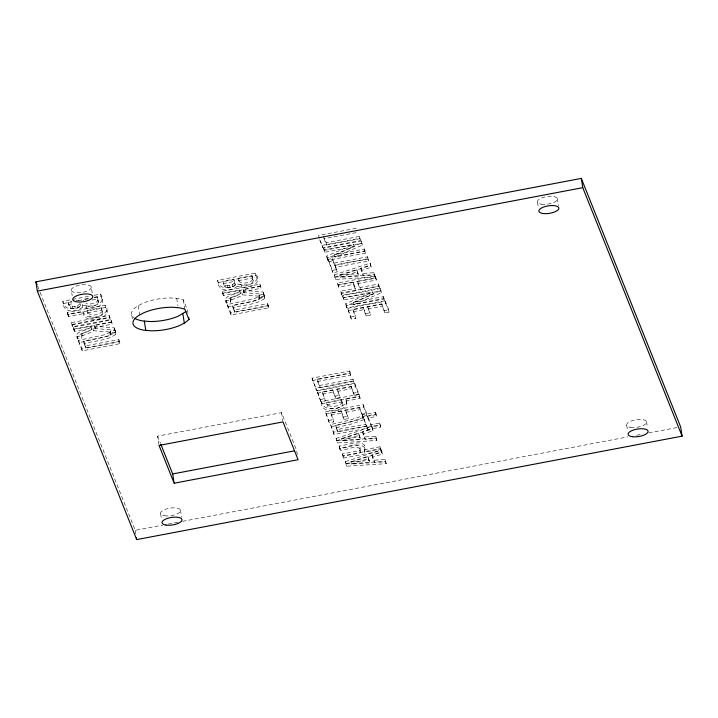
<?xml version="1.0" encoding="UTF-8"?>
<svg xmlns="http://www.w3.org/2000/svg" width="718" height="718" viewBox="0 0 718 718"><rect width="100%" height="100%" fill="white"/><g stroke="black" fill="none" stroke-linecap="round" stroke-linejoin="round"><path stroke-width="0.54" stroke-dasharray="3.59 2.69" d="M111.739 321.852L94.471 325.128L94.83 327.444L112.107 324.168L111.739 321.852L111.012 320.031L73.299 327.184L74.026 329.006L91.024 325.784L90.98 326.825C87.399 331.169 79.833 329.777 76.7 334.597L77.418 338.905L81.906 338.061L81.278 334.274L81.933 333.484L90.71 330.011L93.008 328.359L115.059 330.154L115.688 334.328C106.776 340.969 94.507 340.592 84.078 343.554L83.71 341.238C94.148 338.268 106.417 338.645 115.329 332.012L115.41 330.81M91.024 325.784L91.348 329.149C87.758 333.484 80.201 332.093 77.068 336.921L77.194 338.349M260.634 286.006L243.357 289.282L243.716 291.598L260.993 288.322L260.634 286.006L259.898 284.184L222.185 291.337L222.912 293.159L239.911 289.937L239.875 290.978C236.285 295.313 228.728 293.931 225.587 298.751L226.314 303.059L230.792 302.215L230.164 298.419L230.819 297.629L239.597 294.165L241.894 292.513L263.946 294.308L264.574 298.482C255.671 305.114 243.393 304.746 232.964 307.708L232.596 305.383C243.034 302.422 255.303 302.799 264.215 296.157L264.296 294.963M239.911 289.937L240.234 293.294C236.644 297.638 229.087 296.247 225.955 301.075L226.089 302.502M110.419 332.183L104.083 334.893L78.567 340.359L78.926 342.683L107.978 336.141L110.787 334.498L110.186 331.052L115.059 330.154L115.769 333.134M110.787 334.498L110.455 331.51M264.574 298.482L263.946 294.308L259.072 295.206L259.306 296.337L258.642 296.983L252.969 299.047L227.453 304.513L227.812 306.828L231.079 314.987L268.792 307.834L267.706 303.696L234.445 310.005L232.596 305.383M227.812 306.828L256.864 300.295L259.674 298.652L259.342 295.663M342.217 401.856L342.154 402.708C338.95 406.433 332.254 407.447 327.875 405.329L326.367 402.448L341.445 399.594L342.522 405.033C339.318 408.748 332.622 409.772 328.234 407.644L326.367 402.448M94.175 295.313L100.637 294.084C107.933 304.854 88.906 308.201 82.175 304.818C76.763 309.88 63.758 311.406 62.924 301.237L71.549 299.603M102.539 299.307C103.975 308.641 88.709 309.637 82.543 307.133L82.175 304.818M257.367 278.315C254.639 285.441 243.339 286.15 237.003 283.816C231.591 288.878 218.577 290.404 217.751 280.235L255.464 273.082C264.466 285.396 245.61 289.704 237.362 286.141L237.003 283.816M106.874 310.149C103.509 317.76 85.882 321.063 82.884 311.352L68.093 314.152L67.357 312.339L105.079 305.177C115.751 319.178 82.92 326.331 82.884 311.352M345.726 398.777L346.623 401.712C342.324 409.413 323.603 412.913 321.332 401.443L359.054 394.29L360.14 398.436L346.085 401.102L345.726 398.777L359.781 396.112M346.623 401.712C347.979 412.491 319.609 415.758 321.332 401.443M359.772 450.626C362.976 438.877 343.455 449.271 339.883 447.844L339.156 446.022C345.008 445.977 369.465 435.961 364.439 452.125L380.396 449.1L381.123 450.922L343.41 458.075L342.683 456.253L342.315 453.929L359.772 450.626L360.131 452.941L342.683 456.253M360.131 452.941L360.678 451.003L360.104 446.829M93.87 297.324L97.092 296.714L98.133 300.142C96.059 304.154 89.903 304.396 85.927 303.633M98.133 300.142C99.838 306.532 88.969 307.636 85.101 305.159L84.347 303.741M252.951 279.14C250.627 283.242 243.465 284.131 239.561 281.842L237.981 278.36L251.91 275.721C257.744 283.745 245.332 287.667 239.929 284.166L237.981 278.36M364.439 452.125L364.573 445.6M102.459 311.047C99.578 315.498 88.556 317.491 87.21 310.526L101.525 307.816L102.827 313.362C99.389 318.711 86.447 319.51 87.21 310.526M67.932 302.242L69.386 305.464C72.455 307.564 77.93 306.532 80.066 303.526L80.434 305.841C78.289 308.848 72.814 309.889 69.745 307.78L67.932 302.242L71.953 301.479M234.894 282.524C232.758 285.531 227.274 286.572 224.204 284.463L222.759 281.25L233.799 279.149L235.253 284.849C233.117 287.846 227.642 288.887 224.572 286.787L222.759 281.25M94.471 325.128L94.929 326.277L114.135 327.839L115.427 332.47L93.367 330.684L91.078 332.335L82.292 335.8L81.637 336.589L81.906 338.061M264.655 297.279L264.314 296.624L242.262 294.838L239.965 296.489L231.187 299.953L230.532 300.743L230.792 302.215M82.543 307.133C76.045 312.994 62.322 313.263 62.924 301.237M237.362 286.141C230.873 291.993 217.141 292.262 217.751 280.235M327.094 258.381L326.735 256.057L353.75 244.371L354.118 246.687L327.094 258.381L327.866 260.302L365.579 253.149L364.493 249.02L334.552 254.693L334.92 257.017L364.852 251.336L365.579 253.149M334.552 254.693L362.016 242.828L361.28 240.988L323.567 248.141L324.653 252.278L354.118 246.687M334.92 257.017L362.384 245.152L362.016 242.828M346.13 306.003L345.771 303.678L372.786 291.993L373.154 294.308L346.13 306.003L346.902 307.923L384.615 300.77L383.529 296.642L353.588 302.314L353.956 304.638L383.897 298.957L384.615 300.77M353.588 302.314L381.061 290.449L380.325 288.609L342.603 295.762L343.689 299.891L373.154 294.308M353.956 304.638L381.42 292.764L381.061 290.449M376.16 414.124L375.469 412.401L362.482 414.86L362.778 415.605L360.095 416.727L349.397 420.218L330.585 424.571L333.996 434.534L367.257 428.224L367.778 429.517L380.773 427.057L379.714 423.01L371.08 424.643L367.526 415.767L376.16 414.124L376.528 416.449L367.894 418.082L367.526 415.767M362.778 415.605L363.137 417.93L357.34 420.192L330.944 426.887M363.479 417.364L351.883 421.484L335.62 425.46L335.988 427.775L337.631 431.886L366.53 426.402L363.479 417.364L366.53 426.402M363.846 419.68L352.242 423.799L335.988 427.775M334.265 274.895L370.129 263.12L371.233 267.284L361.19 270.524L363.281 275.748L374.311 274.994L375.083 276.915L335.521 279.455L334.265 274.895L335.521 279.455M334.624 277.211L370.497 265.445L370.129 263.12M336.114 438.402L371.978 426.636L373.082 430.791L363.039 434.031L365.13 439.263L376.16 438.501L376.932 440.43L337.37 442.961L336.114 438.402L337.37 442.961M336.473 440.717L372.346 428.951L371.978 426.636M345.412 461.665L381.285 449.899L382.38 454.054L372.337 457.294L374.428 462.527L385.467 461.764L386.23 463.693L346.668 466.224L345.412 461.665L346.668 466.224M345.771 463.981L381.644 452.214L381.285 449.899M339.811 274.994L356.747 269.519L358.794 276.062L340.17 277.319L339.811 274.994L358.435 273.738M340.17 277.319L357.106 271.835L356.747 269.519M341.66 438.51L358.596 433.026L360.642 439.569L342.019 440.825L341.66 438.51L360.283 437.253M342.019 440.825L358.955 435.35L358.596 433.026M350.958 461.773L367.894 456.289L369.95 462.832L351.317 464.088L350.958 461.773L369.582 460.516M351.317 464.088L368.262 458.614L367.894 456.289M361.19 270.524L360.822 268.2L370.865 264.96M363.039 434.031L362.671 431.706L372.714 428.475M372.337 457.294L371.978 454.97L382.012 451.739M356.2 228.27L318.487 235.423L322.822 247.683L360.535 240.53L359.449 236.393L326.187 242.702L324.392 238.205M323.665 236.401L324.033 238.717L357.295 232.417L356.559 230.595M322.454 245.368L360.176 238.214M324.033 238.717L326.546 245.017L359.808 238.708L360.535 240.53M323.567 248.141L324.294 249.954L353.75 244.371M323.935 250.465L361.648 243.312L362.384 245.152M72.626 299.397L89.867 296.13M75.964 300.725L78.98 300.151M88.511 298.338L83.153 299.361L83.396 300.905M63.292 303.552L71.908 301.919M78.37 300.689L89.149 298.652M94.534 297.629L101.005 296.399L102.907 301.632M68.3 304.567L74.322 303.418M92.092 300.052L97.451 299.038L98.492 302.457M326.735 256.057L327.498 257.986L365.22 250.833M335.073 264.933L337.281 271.853L332.82 272.696L328.054 259.36L332.506 258.516L334.714 265.436L367.966 259.126L368.693 260.948L335.441 267.258L335.073 264.933L368.334 258.624L368.693 260.948M218.11 282.56L255.832 275.407L257.735 280.63M328.413 261.684L332.874 260.831L334.714 265.436M223.118 283.565L234.167 281.474L235.253 284.849M238.34 280.675L252.278 278.037L253.319 281.456M334.346 263.111L367.607 256.802L368.334 258.624M67.357 312.339L67.725 314.655L105.438 307.501L107.233 312.474M67.725 314.655L68.452 316.476L83.243 313.667M87.578 312.851L101.884 310.131L102.827 313.362M328.054 259.36L332.452 270.381L336.913 269.528M222.185 291.337L222.553 293.653L260.266 286.5L260.993 288.322M71.459 322.588L109.172 315.435L109.908 317.257L110.267 319.573L72.554 326.726L71.459 322.588L72.554 326.726M222.553 293.653L223.28 295.475L240.27 292.253M72.186 324.41L109.908 317.257M71.827 324.904L109.54 317.751L110.267 319.573M73.299 327.184L73.658 329.499L111.38 322.346L112.107 324.168M225.721 300.178L225.946 300.743L230.433 299.891L230.164 298.419M73.658 329.499L74.385 331.321L91.383 328.099M355.922 290.682L355.563 288.358L340.763 291.167L341.131 293.483L355.922 290.682L353.409 284.382L338.609 287.191L337.523 283.045L375.236 275.891L375.963 277.713L376.331 280.038L357.86 283.538L357.501 281.214L375.963 277.713M337.523 283.045L338.25 284.866L353.041 282.066L355.563 288.358M337.882 285.369L375.604 278.216L376.331 280.038M76.835 336.033L77.059 336.589L81.538 335.737L81.278 334.274M357.501 281.214L360.014 287.514L378.485 284.014L379.571 288.151L341.858 295.304L341.131 293.483M227.453 304.513L230.711 312.671L268.433 305.518M232.964 307.708L234.804 312.321L268.065 306.012L268.792 307.834M340.763 291.167L341.499 292.989L379.212 285.836M357.86 283.538L360.382 289.839L378.844 286.329L379.571 288.151M83.71 341.238L85.559 345.852L118.811 339.542L119.906 343.68L82.193 350.833L78.926 342.683M342.603 295.762L343.33 297.575L372.786 291.993M342.971 298.087L380.684 290.934L381.42 292.764M78.567 340.359L81.825 348.517L119.538 341.364M84.078 343.554L85.918 348.167L119.179 341.858L119.906 343.68M345.771 303.678L346.534 305.599L384.256 298.446M347.647 308.381L385.369 301.228L388.788 309.79L389.147 312.106L384.695 312.949L381.635 303.894L367.625 306.55L370.497 315.148L366.045 315.992L363.164 307.394L352.834 309.359L355.895 318.415L351.434 319.259L347.647 308.381L351.434 319.259M348.015 310.697L385.728 303.543L389.147 312.106M353.193 311.675L363.532 309.709M367.993 308.866L381.994 306.209M363.164 307.394L365.677 313.676L370.138 312.833L370.497 315.148M351.066 316.943L355.527 316.091L355.895 318.415M381.635 303.894L384.327 310.634L388.788 309.79M317.212 379.14L319.734 385.44L352.987 379.131L354.082 383.268L316.369 390.421L312.025 378.162L349.747 371.009L350.474 372.83L350.833 375.155L317.58 381.455L317.212 379.14L350.474 372.83M312.393 380.486L350.106 373.333L350.833 375.155M312.025 378.162L316.001 388.106L353.723 380.953M317.58 381.455L320.093 387.756L353.355 381.446L354.082 383.268M317.114 390.879L354.827 383.726L358.255 392.288L358.614 394.604L354.154 395.456L351.102 386.392L337.092 389.048L339.964 397.646L335.503 398.499L332.631 389.901L322.301 391.857L325.353 400.913L320.901 401.757L317.114 390.879L320.901 401.757M317.473 393.204L355.195 386.051L358.614 394.604M322.66 394.173L332.999 392.216M337.451 391.373L351.461 388.716M332.631 389.901L335.144 396.174L339.605 395.331L339.964 397.646M320.533 399.441L324.994 398.598L325.353 400.913M351.102 386.392L353.794 393.132L358.255 392.288M321.7 403.767L359.413 396.614L360.14 398.436M158.866 444.388L157.574 436.149L281.537 412.635L296.642 450.428L297.288 454.557M326.735 404.772L341.804 401.909L342.576 404.171M325.487 411.827L363.2 404.674L366.629 413.236L366.988 415.551L362.527 416.395L359.476 407.339L345.466 409.996L348.338 418.594L343.877 419.438L341.005 410.84L330.675 412.805L333.726 421.861L329.275 422.705L325.487 411.827L329.275 422.705M325.846 414.142L363.568 406.989L366.988 415.551M331.034 415.121L341.373 413.164M345.825 412.32L359.835 409.664M341.005 410.84L343.518 417.122L347.979 416.278L348.338 418.594M328.907 420.389L333.367 419.545L333.726 421.861M359.476 407.339L362.168 414.08L366.629 413.236M362.482 414.86L362.841 417.185L375.837 414.717L376.528 416.449M335.62 425.46L337.263 429.57L366.162 424.087M330.585 424.571L333.637 432.209L366.898 425.909L367.778 429.517M367.41 427.201L380.405 424.733M367.894 418.082L371.439 426.968L380.082 425.325L380.773 427.057M339.156 446.022L339.524 448.346C346.956 448.822 358.524 441.175 364.941 447.915M339.524 448.346L340.251 450.159C346.273 450.868 355.248 444.182 360.472 449.145M364.08 449.809L380.037 446.775L381.123 450.922M342.315 453.929L343.042 455.75L380.764 448.597M40.055 292.244L135.235 530.324L162.78 525.1M168.29 524.05L178.208 522.174M182.614 521.34L627.756 436.903M636.57 435.234L642.08 434.193M648.695 432.936L677.343 427.506M110.186 331.052L110.554 333.367L115.427 332.47M360.822 268.2L362.913 273.432L373.952 272.678L375.083 276.915M362.671 431.706L364.762 436.939L375.801 436.185L376.932 440.43M371.978 454.97L374.069 460.202L385.099 459.448L386.23 463.693M335.153 277.139L374.715 274.599M337.002 440.646L376.564 438.106M346.309 463.909L385.871 461.369M243.357 289.282L243.815 290.431L263.021 291.993L263.946 294.308M187.999 313.335L187.515 310.248L183.341 299.81L177.911 298.509L171.288 297.979A29.366 11.003 -8.9 0 0 142.532 303.436L137.237 306.227A29.366 11.003 -8.9 0 0 133.826 317.724M259.701 297.988L259.44 297.521L264.314 296.624L263.021 291.993M110.814 333.834L110.554 333.367M92.209 293.025L91.114 286.599A10.124 3.796 -8.9 0 0 79.886 285.127L79.186 285.27A10.124 3.796 -8.9 0 0 71.405 290.611L72.213 295.762M71.405 290.611L71.531 290.853A10.124 3.796 -8.9 0 0 82.758 292.325L83.459 292.181A10.124 3.796 -8.9 0 0 91.24 286.841M370.497 265.445L371.233 267.284M357.106 271.835L358.794 276.062M367.625 306.55L370.138 312.833M352.834 309.359L355.527 316.091M335.441 267.258L337.281 271.853M319.645 239.731L322.822 247.683M372.346 428.951L373.082 430.791M381.644 452.214L382.38 454.054M362.841 417.185L363.137 417.93M346.085 401.102L346.991 404.028M358.955 435.35L360.642 439.569M368.262 458.614L369.95 462.832M337.092 389.048L339.605 395.331M345.466 409.996L347.979 416.278M322.301 391.857L324.994 398.598M330.675 412.805L333.367 419.545M243.716 291.598L244.174 292.747L243.815 290.431M157.574 436.149L160.437 443.293M114.135 327.839L115.059 330.154M94.83 327.444L95.288 328.593L94.929 326.277M37.56 286.006L39.643 291.203M80.165 304.54L80.434 305.841M646.55 421.637L647.51 427.82M626.715 425.397L627.523 430.549M557.321 198.446L558.451 205.662M537.486 202.207L538.455 208.391M385.369 301.228L385.728 303.543M383.529 296.642L383.897 298.957M384.327 310.634L384.695 312.949M380.325 288.609L380.684 290.934M378.485 284.014L378.844 286.329M375.236 275.891L375.604 278.216M373.952 272.678L374.311 274.994M367.607 256.802L367.966 259.126M364.493 249.02L364.852 251.336M361.28 240.988L361.648 243.312M359.449 236.393L359.808 238.708M362.913 273.432L363.281 275.748M365.677 313.676L366.045 315.992M360.014 287.514L360.382 289.839M379.714 423.01L380.082 425.325M385.099 459.448L385.467 461.764M375.469 412.401L375.837 414.717M380.037 446.775L380.396 449.1M353.041 282.066L353.409 284.382M375.801 436.185L376.16 438.501M371.08 424.643L371.439 426.968M374.069 460.202L374.428 462.527M366.898 425.909L367.257 428.224M363.2 404.674L363.568 406.989M346.534 305.599L346.902 307.923M359.054 394.29L359.413 396.614M362.168 414.08L362.527 416.395M343.33 297.575L343.689 299.891M364.762 436.939L365.13 439.263M341.499 292.989L341.858 295.304M354.827 383.726L355.195 386.051M338.25 284.866L338.609 287.191M352.987 379.131L353.355 381.446M353.794 393.132L354.154 395.456M332.506 258.516L332.874 260.831M349.747 371.009L350.106 373.333M332.452 270.381L332.82 272.696M326.187 242.702L326.546 245.017M327.498 257.986L327.866 260.302M324.294 249.954L324.653 252.278M341.445 399.594L341.804 401.909M343.518 417.122L343.877 419.438M335.144 396.174L335.503 398.499M343.042 455.75L343.41 458.075M337.263 429.57L337.631 431.886M339.883 447.844L340.251 450.159M333.637 432.209L333.996 434.534M319.734 385.44L320.093 387.756M316.001 388.106L316.369 390.421M267.706 303.696L268.065 306.012M281.537 412.635L282.829 420.883M259.898 284.184L260.266 286.5M259.072 295.206L259.674 298.652M255.464 273.082L255.832 275.407M258.642 296.983L259.01 299.307M251.91 275.721L252.278 278.037M241.293 285.046L241.652 287.362M241.894 292.513L242.262 294.838M233.799 279.149L234.167 281.474M232.533 284.507L232.901 286.823M234.445 310.005L234.804 312.321M229.67 285.234L230.029 287.559M230.819 297.629L231.187 299.953M230.245 299.433L230.613 301.748M227.229 285.522L227.597 287.837M230.711 312.671L231.079 314.987M225.434 285.288L225.802 287.604M225.946 300.743L226.314 303.059M222.912 293.159L223.28 295.475M183.341 299.81L184.795 309.081M176.727 298.419L177.858 305.635M180.469 510.031L181.591 517.247M138.188 305.724L139.633 315.005M131.771 315.202L132.408 319.33M160.635 513.792L161.604 519.976M118.811 339.542L119.179 341.858M115.329 332.012L115.688 334.328M111.012 320.031L111.38 322.346M109.172 315.435L109.54 317.751M109.755 332.829L110.114 335.153M105.079 305.177L105.438 307.501M100.637 294.084L101.005 296.399M101.525 307.816L101.884 310.131M135.235 530.324L135.881 534.443M97.092 296.714L97.451 299.038M93.008 328.359L93.367 330.684M86.465 306.039L86.833 308.363M85.559 345.852L85.918 348.167M77.715 305.509L78.074 307.825M81.933 333.484L82.292 335.8M81.825 348.517L82.193 350.833M74.843 306.236L75.202 308.552M72.41 306.523L72.769 308.839M77.059 336.589L77.418 338.905M70.615 306.29L70.974 308.605M74.026 329.006L74.385 331.321M68.093 314.152L68.452 316.476M164.557 515.784A10.124 3.796 -8.9 0 0 180.496 511.028A10.124 3.796 -8.9 0 0 166.594 508.918A10.124 3.796 -8.9 0 0 164.557 515.784M630.637 427.389A10.124 3.796 -8.9 0 0 646.577 422.633A10.124 3.796 -8.9 0 0 632.675 420.524A10.124 3.796 -8.9 0 0 630.637 427.389M541.408 204.199A10.124 3.796 -8.9 0 0 557.356 199.442A10.124 3.796 -8.9 0 0 543.445 197.333A10.124 3.796 -8.9 0 0 541.408 204.199"/><path stroke-width="1.08" d="M186.034 311.459L178.522 316.064A29.366 11.003 -8.9 0 1 149.757 321.52L143.142 320.991A29.366 11.003 -8.9 0 1 134.634 318.271M188.969 319.519L185.262 322.553L179.967 325.344A29.366 11.003 -8.9 0 1 151.211 330.792L144.596 330.262A29.366 11.003 -8.9 0 1 138.691 315.498L143.986 312.716A29.366 11.003 -8.9 0 1 172.742 307.259L179.365 307.789L184.795 309.081L188.969 319.519L188.646 317.464M35.9 281.851L581.311 178.405L680.646 426.878L682.1 436.149L136.689 539.595L37.354 291.122L35.9 281.851L37.148 284.965M37.354 291.122L582.765 187.676L682.1 436.149M160.841 444.316L172.688 473.943L294.452 450.85M174.142 483.214L298.096 459.708L282.991 421.906L159.028 445.42L174.142 483.214L172.688 473.943M581.311 178.405L582.765 187.676M182.866 313.775L184.32 323.046M144.327 321.081L145.772 330.361M136.366 537.54L136.689 539.595M81.34 294.398L80.64 294.542A10.124 3.796 -8.9 0 0 72.859 299.882L72.985 300.133A10.124 3.796 -8.9 0 0 84.212 301.596L84.912 301.461A10.124 3.796 -8.9 0 0 92.694 296.121L92.568 295.87A10.124 3.796 -8.9 0 0 81.34 294.398M166.011 525.064A10.124 3.796 -8.9 0 0 181.95 520.299A10.124 3.796 -8.9 0 0 168.048 518.199A10.124 3.796 -8.9 0 0 166.011 525.064M632.091 436.661A10.124 3.796 -8.9 0 0 648.031 431.904A10.124 3.796 -8.9 0 0 634.129 429.795A10.124 3.796 -8.9 0 0 632.091 436.661M542.862 213.479A10.124 3.796 -8.9 0 0 558.81 208.714A10.124 3.796 -8.9 0 0 544.899 206.613A10.124 3.796 -8.9 0 0 542.862 213.479"/></g></svg>
